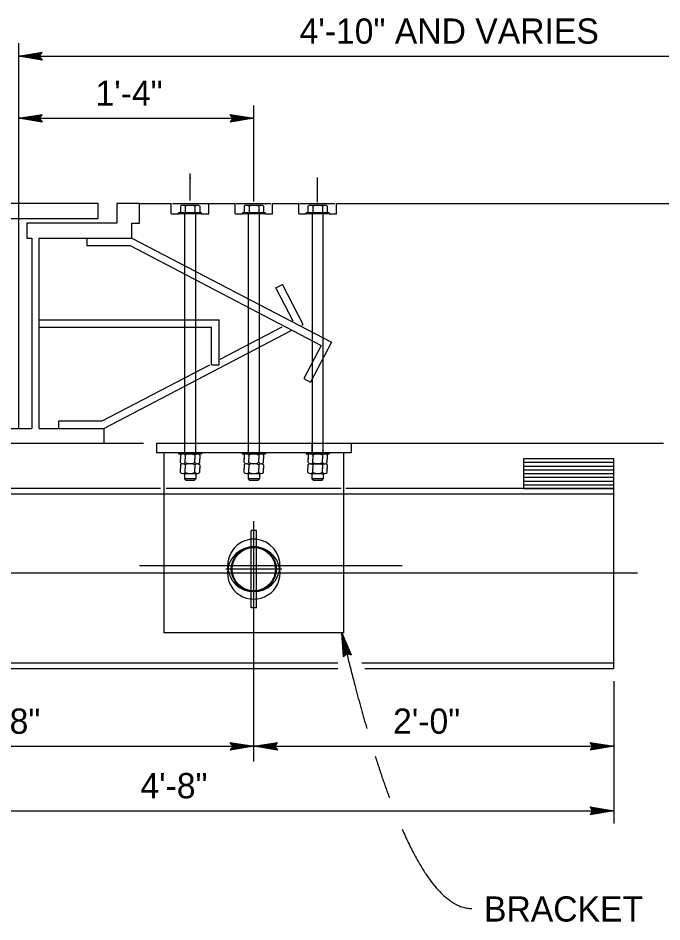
# Model space of a CAD drawing. Extents: x 0 to 2.83, y 0 to 1.83.
# Drawn here: x 1.8275 to 2.1257, y 0.4643 to 0.8828 of the extents above; entities that cross this region are included whole.
import ezdxf

# ---------------------------------------------------------------- set-up
doc = ezdxf.new("R2010")
doc.units = 0
for name, color, linetype in [('20 Pave Edges', 7, 'Continuous'), ('201 Center and Station Line', 7, 'Continuous'), ('212 Leaders and Dim Lines', 7, 'Continuous'), ('220 Structural Steel', 7, 'Continuous'), ('222 Structural Steel', 7, 'Continuous'), ('224 Existing Steel', 7, 'Continuous'), ('239 Not Assigned', 7, 'Continuous'), ('242 Concrete', 7, 'Continuous'), ('244 Existing Concrete', 7, 'Continuous'), ('251 Masonry', 7, 'Continuous')]:
    doc.layers.add(name, color=color, linetype=linetype)

msp = doc.modelspace()

# ---------------------------------------------------------------- linework, layer by layer
at = {"layer": '201 Center and Station Line'}
for p, q in [((1.82772, 0.87113), (1.82772, 0.69281)), ((1.90714, 0.7983), (1.90714, 0.81088)), ((1.90714, 0.80898), (1.90714, 0.80835)), ((1.96622, 0.79759), (1.96622, 0.80898)), ((1.93666, 0.53868), (1.93666, 0.64988)), ((1.68296, 0.62593), (2.11433, 0.62593))]:
    msp.add_line(p, q, dxfattribs=at)
at = {"layer": '212 Leaders and Dim Lines'}
for p, q in [((1.82772, 0.86513), (1.83866, 0.86696)), ((1.82772, 0.86513), (1.83837, 0.8665)), ((1.83809, 0.86604), (1.83866, 0.86696)), ((1.83809, 0.86604), (1.82772, 0.86513)), ((1.83781, 0.86559), (1.82772, 0.86513)), ((1.82772, 0.86513), (2.23049, 0.86513)), ((1.83753, 0.86513), (1.82772, 0.86513)), ((1.83866, 0.8633), (1.82772, 0.86513)), ((1.82772, 0.86513), (1.83809, 0.86422)), ((1.83837, 0.86376), (1.82772, 0.86513)), ((1.82772, 0.86513), (1.83781, 0.86467)), ((1.83753, 0.86513), (1.83809, 0.86604)), ((1.83809, 0.86422), (1.83753, 0.86513)), ((1.83809, 0.86422), (1.83866, 0.8633)), ((1.93666, 0.79795), (1.93666, 0.84233)), ((1.82772, 0.83639), (1.83866, 0.83821)), ((1.82772, 0.83639), (1.83837, 0.83776)), ((1.83809, 0.8373), (1.82772, 0.83639)), ((1.83753, 0.83639), (1.83809, 0.8373)), ((1.83809, 0.8373), (1.83866, 0.83821)), ((1.92628, 0.8373), (1.92572, 0.83821)), ((1.92572, 0.83821), (1.93666, 0.83639)), ((1.926, 0.83776), (1.93666, 0.83639)), ((1.93666, 0.83639), (1.92628, 0.8373)), ((1.92628, 0.8373), (1.92684, 0.83639)), ((1.83781, 0.83684), (1.82772, 0.83639)), ((1.82772, 0.83639), (1.93666, 0.83639)), ((1.83753, 0.83639), (1.82772, 0.83639)), ((1.83866, 0.83456), (1.82772, 0.83639)), ((1.82772, 0.83639), (1.83809, 0.83547)), ((1.83837, 0.83502), (1.82772, 0.83639)), ((1.82772, 0.83639), (1.83781, 0.83593)), ((1.83809, 0.83547), (1.83753, 0.83639)), ((1.83809, 0.83547), (1.83866, 0.83456)), ((1.93666, 0.83639), (1.92572, 0.83456)), ((1.92628, 0.83547), (1.92572, 0.83456)), ((1.93666, 0.83639), (1.926, 0.83502)), ((1.92628, 0.83547), (1.93666, 0.83639)), ((1.92684, 0.83639), (1.92628, 0.83547)), ((1.93666, 0.83639), (1.92656, 0.83684)), ((1.92656, 0.83593), (1.93666, 0.83639)), ((1.92684, 0.83639), (1.93666, 0.83639)), ((1.97967, 0.58866), (1.97741, 0.59821)), ((1.97815, 0.58714), (1.97741, 0.59821)), ((1.97741, 0.59821), (1.98171, 0.58798)), ((1.98069, 0.58832), (1.97741, 0.59821)), ((1.97741, 0.59821), (1.97891, 0.5879)), ((1.97853, 0.58752), (1.97741, 0.59821)), ((1.97741, 0.59821), (1.97929, 0.58828)), ((1.98018, 0.58849), (1.97741, 0.59821)), ((1.97741, 0.59821), (1.9812, 0.58815)), ((1.97891, 0.5879), (1.97815, 0.58714)), ((1.97891, 0.5879), (1.97967, 0.58866)), ((1.97967, 0.58866), (1.98069, 0.58832)), ((1.98069, 0.58832), (1.98171, 0.58798)), ((2.10333, 0.57585), (2.10333, 0.50993)), ((1.71444, 0.54564), (1.93666, 0.54564)), ((1.92629, 0.54655), (1.92573, 0.54746)), ((1.92573, 0.54746), (1.93666, 0.54564)), ((1.93666, 0.54564), (1.92573, 0.54381)), ((1.92629, 0.54472), (1.92573, 0.54381)), ((1.92601, 0.54701), (1.93666, 0.54564)), ((1.93666, 0.54564), (1.92601, 0.54427)), ((1.93666, 0.54564), (1.92629, 0.54655)), ((1.92629, 0.54655), (1.92685, 0.54564)), ((1.92629, 0.54472), (1.93666, 0.54564)), ((1.92685, 0.54564), (1.92629, 0.54472)), ((1.93666, 0.54564), (1.92657, 0.54609)), ((1.92657, 0.54518), (1.93666, 0.54564)), ((1.92685, 0.54564), (1.93666, 0.54564)), ((1.93666, 0.54564), (1.9476, 0.54747)), ((1.93666, 0.54564), (1.94732, 0.54701)), ((1.94704, 0.54655), (1.93666, 0.54564)), ((1.94676, 0.5461), (1.93666, 0.54564)), ((1.93666, 0.54564), (2.10333, 0.54564)), ((1.94648, 0.54564), (1.93666, 0.54564)), ((1.9476, 0.54381), (1.93666, 0.54564)), ((1.93666, 0.54564), (1.94704, 0.54473)), ((1.94732, 0.54427), (1.93666, 0.54564)), ((1.93666, 0.54564), (1.94676, 0.54518)), ((1.94648, 0.54564), (1.94704, 0.54655)), ((1.94704, 0.54473), (1.94648, 0.54564)), ((1.94704, 0.54655), (1.9476, 0.54747)), ((1.94704, 0.54473), (1.9476, 0.54381)), ((2.09295, 0.54655), (2.09239, 0.54746)), ((2.09239, 0.54746), (2.10333, 0.54564)), ((2.10333, 0.54564), (2.09239, 0.54381)), ((2.09295, 0.54472), (2.09239, 0.54381)), ((2.09267, 0.54701), (2.10333, 0.54564)), ((2.10333, 0.54564), (2.09267, 0.54427)), ((2.10333, 0.54564), (2.09295, 0.54655)), ((2.09295, 0.54655), (2.09351, 0.54564)), ((2.09295, 0.54472), (2.10333, 0.54564)), ((2.09351, 0.54564), (2.09295, 0.54472)), ((2.10333, 0.54564), (2.09323, 0.54609)), ((2.09323, 0.54518), (2.10333, 0.54564)), ((2.09351, 0.54564), (2.10333, 0.54564)), ((1.71444, 0.51576), (2.10333, 0.51576)), ((2.09295, 0.51667), (2.09239, 0.51759)), ((2.09239, 0.51759), (2.10333, 0.51576)), ((2.10333, 0.51576), (2.09239, 0.51393)), ((2.09295, 0.51485), (2.09239, 0.51393)), ((2.09267, 0.51713), (2.10333, 0.51576)), ((2.10333, 0.51576), (2.09267, 0.51439)), ((2.10333, 0.51576), (2.09295, 0.51667)), ((2.09295, 0.51667), (2.09351, 0.51576)), ((2.09295, 0.51485), (2.10333, 0.51576)), ((2.09351, 0.51576), (2.09295, 0.51485)), ((2.10333, 0.51576), (2.09323, 0.51622)), ((2.09323, 0.5153), (2.10333, 0.51576)), ((2.09351, 0.51576), (2.10333, 0.51576))]:
    msp.add_line(p, q, dxfattribs=at)
for points in [[(1.97741, 0.59821), (1.98319, 0.57373), (1.98896, 0.55395)], [(1.99289, 0.54103), (1.99616, 0.53074), (1.99943, 0.52195)], [(2.00533, 0.50731), (2.02149, 0.47057), (2.03765, 0.47057)]]:
    msp.add_open_spline(points, degree=2, dxfattribs=at)
at = {"layer": '220 Structural Steel'}
for p, q in [((1.90268, 0.79565), (1.90268, 0.7927)), ((1.90376, 0.79617), (1.9105, 0.79617)), ((1.90489, 0.79567), (1.90489, 0.7927)), ((1.9094, 0.79567), (1.9094, 0.7927)), ((1.91161, 0.79565), (1.91161, 0.7927)), ((1.93224, 0.79565), (1.93224, 0.7927)), ((1.93332, 0.79617), (1.94006, 0.79617)), ((1.93445, 0.79567), (1.93445, 0.7927)), ((1.93896, 0.79567), (1.93896, 0.7927)), ((1.94116, 0.79565), (1.94116, 0.7927)), ((1.96175, 0.79565), (1.96175, 0.7927)), ((1.96283, 0.79617), (1.96957, 0.79617)), ((1.96396, 0.79567), (1.96396, 0.7927)), ((1.96847, 0.79567), (1.96847, 0.7927)), ((1.97068, 0.79565), (1.97068, 0.7927)), ((1.90179, 0.7922), (1.90179, 0.7927)), ((1.9125, 0.7927), (1.90179, 0.7927)), ((1.9125, 0.7922), (1.90179, 0.7922)), ((1.90268, 0.7927), (1.91161, 0.7927)), ((1.9125, 0.7922), (1.9125, 0.7927)), ((1.93135, 0.7922), (1.93135, 0.7927)), ((1.94205, 0.7927), (1.93135, 0.7927)), ((1.94205, 0.7922), (1.93135, 0.7922)), ((1.93224, 0.7927), (1.94116, 0.7927)), ((1.94205, 0.7922), (1.94205, 0.7927)), ((1.96086, 0.7922), (1.96086, 0.7927)), ((1.97157, 0.7927), (1.96086, 0.7927)), ((1.97157, 0.7922), (1.96086, 0.7922)), ((1.96175, 0.7927), (1.97068, 0.7927)), ((1.97157, 0.7922), (1.97157, 0.7927)), ((1.90179, 0.68152), (1.9125, 0.68152)), ((1.90179, 0.68152), (1.90179, 0.68102)), ((1.90179, 0.68102), (1.90308, 0.68102)), ((1.90269, 0.6805), (1.90269, 0.67875)), ((1.90269, 0.677), (1.90269, 0.67875)), ((1.90376, 0.68102), (1.91054, 0.68102)), ((1.90489, 0.68051), (1.90489, 0.67875)), ((1.90489, 0.67699), (1.90489, 0.67875)), ((1.9094, 0.68051), (1.9094, 0.67875)), ((1.9094, 0.67699), (1.9094, 0.67875)), ((1.91114, 0.68102), (1.9125, 0.68102)), ((1.91161, 0.6805), (1.91161, 0.67875)), ((1.91161, 0.677), (1.91161, 0.67875)), ((1.9125, 0.68152), (1.9125, 0.68102)), ((1.93131, 0.68152), (1.94201, 0.68152)), ((1.93131, 0.68152), (1.93131, 0.68102)), ((1.93131, 0.68102), (1.93259, 0.68102)), ((1.9322, 0.6805), (1.9322, 0.67875)), ((1.9322, 0.677), (1.9322, 0.67875)), ((1.93328, 0.68102), (1.94006, 0.68102)), ((1.93441, 0.68051), (1.93441, 0.67875)), ((1.93441, 0.67699), (1.93441, 0.67875)), ((1.93892, 0.68051), (1.93892, 0.67875)), ((1.93892, 0.67699), (1.93892, 0.67875)), ((1.94066, 0.68102), (1.94201, 0.68102)), ((1.94113, 0.6805), (1.94113, 0.67875)), ((1.94113, 0.677), (1.94113, 0.67875)), ((1.94201, 0.68152), (1.94201, 0.68102)), ((1.96086, 0.68152), (1.97157, 0.68152)), ((1.96086, 0.68152), (1.96086, 0.68102)), ((1.96086, 0.68102), (1.96215, 0.68102)), ((1.96176, 0.6805), (1.96176, 0.67875)), ((1.96176, 0.677), (1.96176, 0.67875)), ((1.96283, 0.68102), (1.96961, 0.68102)), ((1.96397, 0.68051), (1.96397, 0.67875)), ((1.96397, 0.67699), (1.96397, 0.67875)), ((1.96847, 0.68051), (1.96847, 0.67875)), ((1.96847, 0.67699), (1.96847, 0.67875)), ((1.97021, 0.68102), (1.97157, 0.68102)), ((1.97068, 0.6805), (1.97068, 0.67875)), ((1.97068, 0.677), (1.97068, 0.67875)), ((1.97157, 0.68152), (1.97157, 0.68102)), ((1.90269, 0.67596), (1.90269, 0.67421)), ((1.90269, 0.67246), (1.90269, 0.67421)), ((1.90489, 0.67598), (1.90489, 0.67421)), ((1.90489, 0.67245), (1.90489, 0.67421)), ((1.9094, 0.67598), (1.9094, 0.67421)), ((1.9094, 0.67245), (1.9094, 0.67421)), ((1.91161, 0.67596), (1.91161, 0.67421)), ((1.91161, 0.67246), (1.91161, 0.67421)), ((1.9322, 0.67596), (1.9322, 0.67421)), ((1.9322, 0.67246), (1.9322, 0.67421)), ((1.93441, 0.67598), (1.93441, 0.67421)), ((1.93441, 0.67245), (1.93441, 0.67421)), ((1.93892, 0.67598), (1.93892, 0.67421)), ((1.93892, 0.67245), (1.93892, 0.67421)), ((1.94113, 0.67596), (1.94113, 0.67421)), ((1.94113, 0.67246), (1.94113, 0.67421)), ((1.96174, 0.67596), (1.96174, 0.67421)), ((1.96174, 0.67247), (1.96174, 0.67421)), ((1.96284, 0.67648), (1.96957, 0.67648)), ((1.96395, 0.67598), (1.96395, 0.67421)), ((1.96395, 0.67245), (1.96395, 0.67421)), ((1.96846, 0.67598), (1.96846, 0.67421)), ((1.96846, 0.67245), (1.96846, 0.67421)), ((1.97067, 0.67596), (1.97067, 0.67421)), ((1.97067, 0.67247), (1.97067, 0.67421)), ((1.90377, 0.67194), (1.9105, 0.67194)), ((1.90454, 0.67194), (1.90454, 0.66949)), ((1.90975, 0.67194), (1.90975, 0.66949)), ((1.93328, 0.67194), (1.94002, 0.67194)), ((1.93406, 0.67194), (1.93406, 0.66949)), ((1.93926, 0.67194), (1.93926, 0.66949)), ((1.96283, 0.67194), (1.96956, 0.67194)), ((1.9636, 0.67194), (1.9636, 0.66949)), ((1.9688, 0.67194), (1.9688, 0.66949)), ((1.90454, 0.66949), (1.90526, 0.66878)), ((1.90975, 0.66949), (1.90454, 0.66949)), ((1.90903, 0.66878), (1.90526, 0.66878)), ((1.90903, 0.66878), (1.90975, 0.66949)), ((1.93406, 0.66949), (1.93477, 0.66878)), ((1.93926, 0.66949), (1.93406, 0.66949)), ((1.93855, 0.66878), (1.93477, 0.66878)), ((1.93855, 0.66878), (1.93926, 0.66949)), ((1.9636, 0.66949), (1.96431, 0.66878)), ((1.9688, 0.66949), (1.9636, 0.66949)), ((1.96809, 0.66878), (1.96431, 0.66878)), ((1.96809, 0.66878), (1.9688, 0.66949)), ((1.93797, 0.64562), (1.93536, 0.64562)), ((1.93536, 0.63802), (1.93536, 0.64562)), ((1.93797, 0.63802), (1.93797, 0.64562)), ((1.93536, 0.6173), (1.93536, 0.63802)), ((1.93797, 0.6173), (1.93797, 0.63802)), ((1.9496, 0.62766), (1.92366, 0.62766)), ((1.93536, 0.60971), (1.93536, 0.6173)), ((1.93797, 0.60971), (1.93797, 0.6173)), ((1.93797, 0.60971), (1.93536, 0.60971))]:
    msp.add_line(p, q, dxfattribs=at)
for points in [[(1.90454, 0.68152), (1.90975, 0.68152), (1.90975, 0.7922), (1.90454, 0.7922)], [(1.93405, 0.68152), (1.93926, 0.68152), (1.93931, 0.7922), (1.9341, 0.7922)], [(1.96361, 0.68152), (1.96882, 0.68152), (1.96882, 0.7922), (1.96361, 0.7922)]]:
    msp.add_lwpolyline(points, close=True, dxfattribs=at)
for radius in [0.01044, 0.01001]:
    msp.add_circle((1.93666, 0.62766), radius, dxfattribs=at)
for centre, major_axis, start_param, end_param in [((1.90379, 0.79473), (0, 0.00144), 5.419967, 7.160337), ((1.90714, 0.79088), (0, 0.00529), 5.842558, 6.723813), ((1.9105, 0.79473), (0, 0.00144), 5.405518, 7.14691), ((1.93335, 0.79473), (0, 0.00144), 5.419967, 7.160337), ((1.9367, 0.79088), (0, 0.00529), 5.842558, 6.723813), ((1.94005, 0.79473), (0, 0.00144), 5.405518, 7.14691), ((1.96286, 0.79473), (0, 0.00144), 5.419967, 7.160337), ((1.96622, 0.79088), (0, 0.00529), 5.842558, 6.723813), ((1.96957, 0.79473), (0, 0.00144), 5.405518, 7.14691), ((1.9038, 0.67957), (0, 0.00144), 5.419967, 7.160337), ((1.90715, 0.67573), (0, 0.00529), 5.842558, 6.723813), ((1.9105, 0.67958), (0, 0.00144), 5.405518, 7.14691), ((1.93331, 0.67957), (0, 0.00144), 5.419967, 7.160337), ((1.93666, 0.67573), (0, 0.00529), 5.842558, 6.723813), ((1.94001, 0.67958), (0, 0.00144), 5.405518, 7.14691), ((1.96287, 0.67957), (0, 0.00144), 5.419967, 7.160337), ((1.96622, 0.67573), (0, 0.00529), 5.842558, 6.723813), ((1.96957, 0.67958), (0, 0.00144), 5.405518, 7.14691), ((1.9038, 0.67793), (0, -0.00144), 5.406034, 7.146404), ((1.9038, 0.67504), (0, 0.00144), 5.419967, 7.160337), ((1.90715, 0.68177), (0, -0.00529), 5.842558, 6.723813), ((1.90715, 0.67119), (0, 0.00529), 5.842558, 6.723813), ((1.9105, 0.67792), (0, -0.00144), 5.419461, 7.160852), ((1.9105, 0.67504), (0, 0.00144), 5.405518, 7.14691), ((1.93331, 0.67793), (0, -0.00144), 5.406034, 7.146404), ((1.93331, 0.67504), (0, 0.00144), 5.419967, 7.160337), ((1.93666, 0.68177), (0, -0.00529), 5.842558, 6.723813), ((1.93666, 0.67119), (0, 0.00529), 5.842558, 6.723813), ((1.94001, 0.67792), (0, -0.00144), 5.419461, 7.160852), ((1.94001, 0.67504), (0, 0.00144), 5.405518, 7.14691), ((1.96285, 0.67504), (0, 0.00144), 5.419967, 7.160337), ((1.96287, 0.67793), (0, -0.00144), 5.406034, 7.146404), ((1.96621, 0.67119), (0, 0.00529), 5.842558, 6.723813), ((1.96622, 0.68177), (0, -0.00529), 5.842558, 6.723813), ((1.96956, 0.67504), (0, 0.00144), 5.405518, 7.14691), ((1.96957, 0.67792), (0, -0.00144), 5.419461, 7.160852), ((1.9038, 0.67339), (0, -0.00144), 5.406034, 7.146404), ((1.90715, 0.67723), (0, -0.00529), 5.842558, 6.723813), ((1.9105, 0.67339), (0, -0.00144), 5.419461, 7.160852), ((1.93331, 0.67339), (0, -0.00144), 5.406034, 7.146404), ((1.93666, 0.67723), (0, -0.00529), 5.842558, 6.723813), ((1.94001, 0.67339), (0, -0.00144), 5.419461, 7.160852), ((1.96285, 0.67339), (0, -0.00144), 5.406034, 7.146404), ((1.96621, 0.67723), (0, -0.00529), 5.842558, 6.723813), ((1.96956, 0.67339), (0, -0.00144), 5.419461, 7.160852)]:
    msp.add_ellipse(centre, major_axis=major_axis, ratio=0.999998, start_param=start_param, end_param=end_param, dxfattribs=at)
at = {"layer": '222 Structural Steel'}
for p, q in [((1.89152, 0.68587), (1.89152, 0.68152)), ((1.9818, 0.68587), (1.89152, 0.68587)), ((1.90454, 0.68587), (1.90454, 0.68152)), ((1.90975, 0.68152), (1.90975, 0.68587)), ((1.93405, 0.68587), (1.93405, 0.68152)), ((1.93926, 0.68152), (1.93926, 0.68587)), ((1.96357, 0.68587), (1.96357, 0.68152)), ((1.96878, 0.68152), (1.96878, 0.68587)), ((1.9818, 0.68587), (1.9818, 0.68152)), ((1.9818, 0.68152), (1.89152, 0.68152)), ((1.89499, 0.68152), (1.89499, 0.59818)), ((1.97832, 0.59818), (1.97832, 0.68152)), ((1.88376, 0.6294), (2.00532, 0.6294)), ((1.97832, 0.59818), (1.89499, 0.59818))]:
    msp.add_line(p, q, dxfattribs=at)
for start, end in [(96.1507, 83.8493), (90, 96.1507), (83.8493, 90)]:
    msp.add_arc((1.93666, 0.6294), 0.01215, start, end, dxfattribs=at)
at = {"layer": '224 Existing Steel'}
for p, q in [((1.86461, 0.79698), (1.78128, 0.79698)), ((1.86461, 0.79003), (1.86461, 0.79698)), ((1.87329, 0.79698), (1.87329, 0.78786)), ((1.88371, 0.79698), (1.87329, 0.79698)), ((1.88371, 0.78786), (1.88371, 0.79698)), ((1.82164, 0.79003), (1.86461, 0.79003)), ((1.83162, 0.78786), (1.83162, 0.78092)), ((1.87329, 0.78786), (1.83162, 0.78786)), ((1.88023, 0.78786), (1.88371, 0.78786)), ((1.88023, 0.78092), (1.88023, 0.78786)), ((1.83162, 0.78092), (1.83379, 0.78092)), ((1.83379, 0.78092), (1.83379, 0.69281)), ((1.83727, 0.78092), (1.88023, 0.78092)), ((1.83727, 0.69281), (1.83727, 0.78092)), ((1.8594, 0.78092), (1.88023, 0.78092)), ((1.8594, 0.78092), (1.8594, 0.77744)), ((1.88023, 0.78092), (1.97258, 0.73272)), ((1.8594, 0.77744), (1.87938, 0.77744)), ((1.87938, 0.77744), (1.96789, 0.73125)), ((1.94684, 0.75787), (1.94992, 0.75948)), ((1.95487, 0.74248), (1.94684, 0.75787)), ((1.95956, 0.74101), (1.94992, 0.75948)), ((1.83727, 0.74316), (1.9206, 0.74316)), ((1.9206, 0.72232), (1.9206, 0.74316)), ((1.9589, 0.74066), (1.95956, 0.74101)), ((1.83727, 0.73968), (1.91713, 0.73968)), ((1.86721, 0.69281), (1.95403, 0.73812)), ((1.91713, 0.72232), (1.91713, 0.73968)), ((1.92107, 0.72483), (1.94977, 0.73982)), ((1.97258, 0.73272), (1.96294, 0.71425)), ((1.96789, 0.73125), (1.95986, 0.71586)), ((1.86636, 0.69628), (1.91627, 0.72233)), ((1.91713, 0.72232), (1.9206, 0.72232)), ((1.95986, 0.71586), (1.96294, 0.71425)), ((1.84638, 0.69281), (1.84638, 0.69628)), ((1.84638, 0.69628), (1.86636, 0.69628)), ((1.78388, 0.69281), (1.83379, 0.69281)), ((1.83727, 0.69281), (1.84592, 0.69281)), ((1.84638, 0.69281), (1.86721, 0.69281)), ((1.86721, 0.69281), (1.86721, 0.68587)), ((1.86721, 0.68587), (1.78388, 0.68587))]:
    msp.add_line(p, q, dxfattribs=at)
at = {"layer": '239 Not Assigned'}
for p, q in [((1.89349, 0.665), (1.71444, 0.665)), ((2.10333, 0.6624), (1.71444, 0.6624)), ((1.97704, 0.665), (1.89613, 0.665)), ((2.10333, 0.665), (1.97935, 0.665)), ((2.0525, 0.665), (1.98935, 0.665)), ((2.10333, 0.58168), (2.10333, 0.665)), ((1.71444, 0.58429), (1.97555, 0.58429)), ((1.71444, 0.58168), (1.97555, 0.58168)), ((1.98663, 0.58429), (2.10333, 0.58429)), ((1.98811, 0.58168), (2.10333, 0.58168))]:
    msp.add_line(p, q, dxfattribs=at)
for start, end in [(90, 171.7867), (8.2133, 90), (171.7867, 8.2133)]:
    msp.add_arc((1.93666, 0.62593), 0.01215, start, end, dxfattribs=at)
at = {"layer": '242 Concrete'}
for p, q in [((1.89846, 0.7922), (1.89846, 0.79698)), ((1.91582, 0.7922), (1.91582, 0.79698)), ((1.92798, 0.7922), (1.92798, 0.79698)), ((1.94534, 0.7922), (1.94534, 0.79698)), ((1.95753, 0.7922), (1.95753, 0.79698)), ((1.9749, 0.7922), (1.9749, 0.79698)), ((1.89846, 0.7922), (1.90179, 0.7922)), ((1.9125, 0.7922), (1.91582, 0.7922)), ((1.92798, 0.7922), (1.93135, 0.7922)), ((1.94205, 0.7922), (1.94534, 0.7922)), ((1.95753, 0.7922), (1.96086, 0.7922)), ((1.97157, 0.7922), (1.9749, 0.7922))]:
    msp.add_line(p, q, dxfattribs=at)
at = {"layer": '244 Existing Concrete'}
for p, q in [((1.88371, 0.79698), (1.89846, 0.79698)), ((1.89901, 0.79698), (1.91556, 0.79698)), ((1.91582, 0.79698), (1.92798, 0.79698)), ((1.92847, 0.79698), (1.94461, 0.79698)), ((1.94534, 0.79698), (1.95753, 0.79698)), ((1.95794, 0.79698), (1.97418, 0.79698)), ((1.9749, 0.79698), (2.5155, 0.79698)), ((1.8855, 0.68587), (1.86721, 0.68587)), ((2.12633, 0.68587), (1.9818, 0.68587))]:
    msp.add_line(p, q, dxfattribs=at)
at = {"layer": '251 Masonry'}
for p, q in [((2.06166, 0.67889), (2.10333, 0.67889)), ((2.06166, 0.665), (2.06166, 0.67889)), ((2.10333, 0.665), (2.10333, 0.67889)), ((2.06166, 0.67715), (2.10333, 0.67715)), ((2.06166, 0.67542), (2.10333, 0.67542)), ((2.06166, 0.67368), (2.10333, 0.67368)), ((2.06166, 0.67195), (2.10333, 0.67195)), ((2.06166, 0.67021), (2.10333, 0.67021)), ((2.06166, 0.66847), (2.10333, 0.66847)), ((2.06166, 0.66674), (2.10333, 0.66674)), ((2.06166, 0.665), (2.10333, 0.665))]:
    msp.add_line(p, q, dxfattribs=at)

# ---------------------------------------------------------------- texts
at = {"layer": '20 Pave Edges'}
msp.add_text('BRACKET', height=0.011667, dxfattribs=at).set_placement((2.04326, 0.46451))
at = {"layer": '212 Leaders and Dim Lines'}
for s, height, p in [('4\'-10" AND VARIES', 0.0116666, (1.95788, 0.87096)), ('1\'-4"', 0.011667, (1.86336, 0.84222)), ('2\'-8"', 0.011667, (1.80673, 0.55147)), ('2\'-0"', 0.011667, (2.00117, 0.55147)), ('4\'-8"', 0.011667, (1.88415, 0.52159))]:
    msp.add_text(s, height=height, dxfattribs=at).set_placement(p)

doc.saveas('drawing.dxf')
